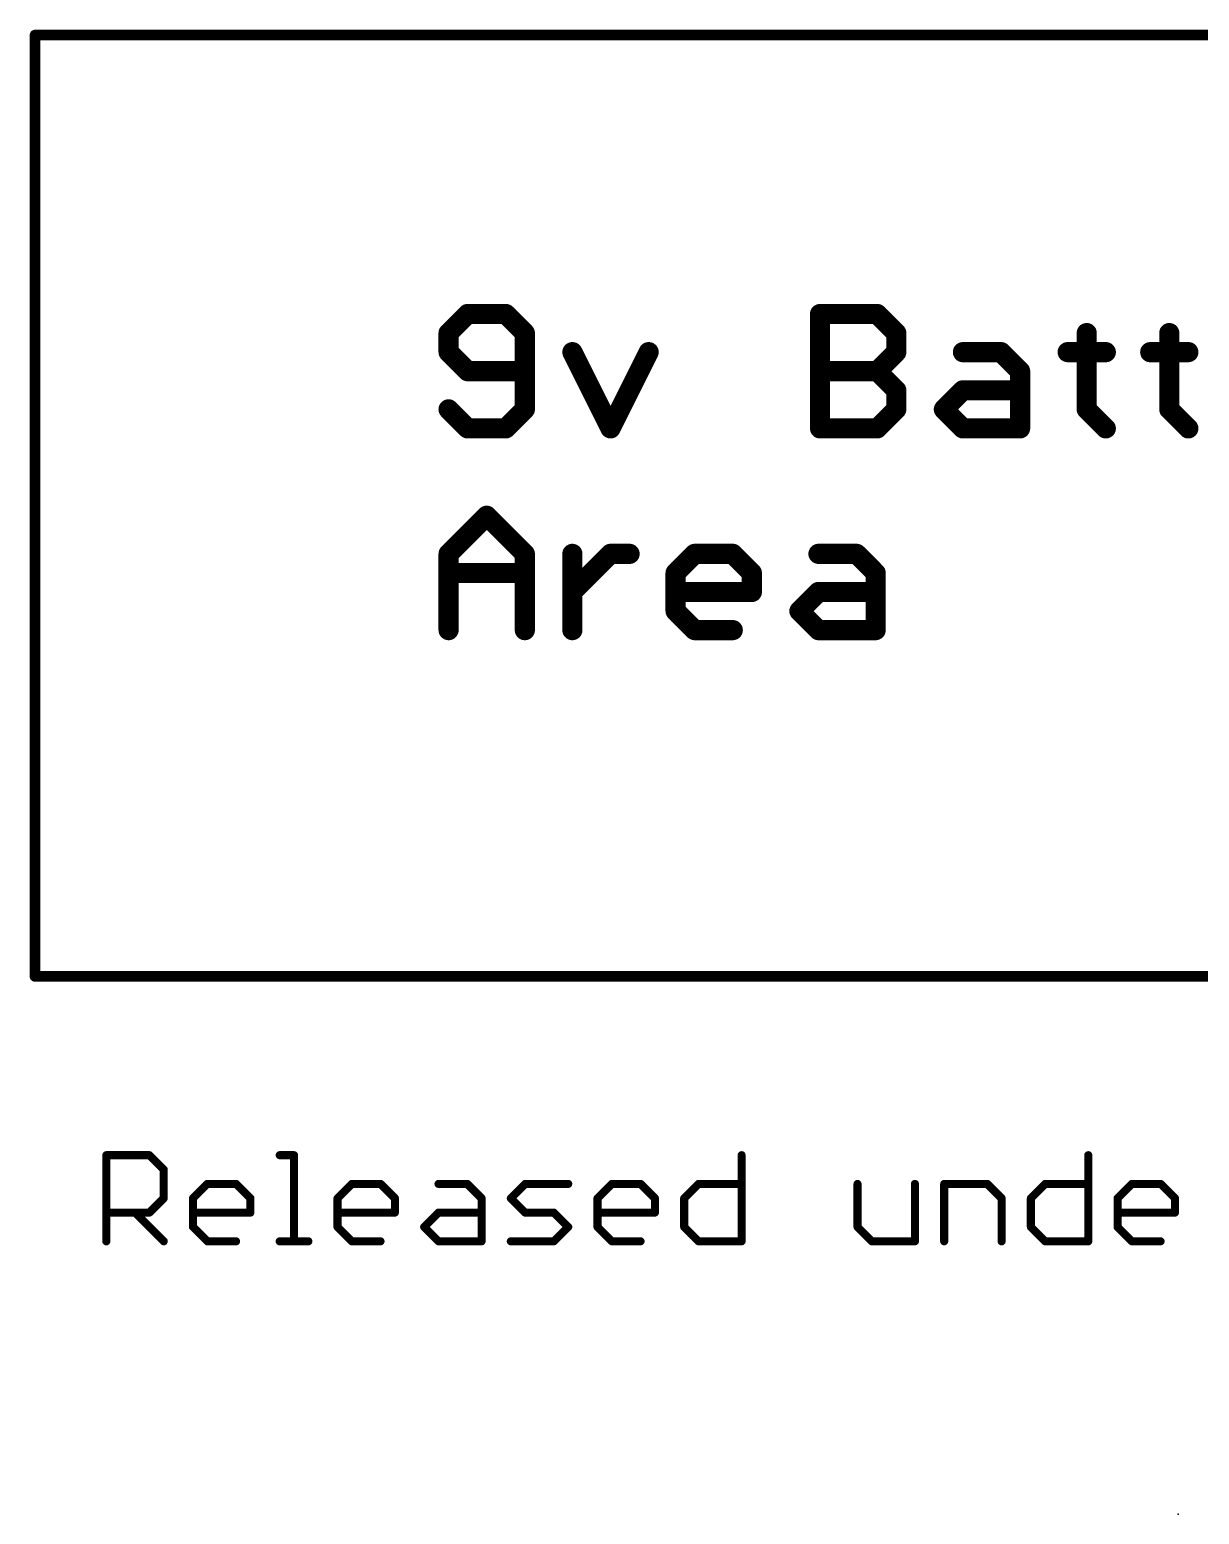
# Model space of a CAD drawing. Extents: x 0 to 108, y -11 to 121.
# Drawn here: x -0.1 to 21.99, y -10.16 to 17.88 of the extents above; entities that cross this region are included whole.
import ezdxf

# ---------------------------------------------------------------- set-up
doc = ezdxf.new("R2010")
doc.units = 0
for name, color, linetype in [('23', 53, 'CONTINUOUS'), ('24', 53, 'CONTINUOUS'), ('51', 53, 'CONTINUOUS')]:
    doc.layers.add(name, color=color, linetype=linetype)

msp = doc.modelspace()

# ---------------------------------------------------------------- linework, layer by layer
at = {"layer": '23'}
msp.add_point((21.59, -10.16), dxfattribs=at)
at = {"layer": '24'}
msp.add_point((21.59, -10.16), dxfattribs=at)
at = {"layer": '51'}
for points, const_width in [([(0, 0), (0, 17.78)], 0.2032), ([(0, 17.78), (44.45, 17.78)], 0.2032), ([(8.1706, 12.5113), (7.8105, 12.1512)], 0.381), ([(8.8909, 12.5113), (8.1706, 12.5113)], 0.381), ([(9.2511, 12.1512), (8.8909, 12.5113)], 0.381), ([(14.8269, 10.3505), (14.8269, 12.5113)], 0.381), ([(14.8269, 12.5113), (15.9073, 12.5113)], 0.381), ([(15.9073, 12.5113), (16.2675, 12.1512)], 0.381), ([(7.8105, 12.1512), (7.8105, 11.7911)], 0.381), ([(9.2511, 10.7106), (9.2511, 12.1512)], 0.381), ([(16.2675, 12.1512), (16.2675, 11.7911)], 0.381), ([(19.8646, 12.1512), (19.8646, 10.7106)], 0.381), ([(21.4238, 12.1512), (21.4238, 10.7106)], 0.381), ([(7.8105, 11.7911), (8.1706, 11.4309)], 0.381), ([(10.1493, 11.7911), (10.8696, 10.3505)], 0.381), ([(10.8696, 10.3505), (11.5899, 11.7911)], 0.381), ([(16.2675, 11.7911), (15.9073, 11.4309)], 0.381), ([(17.5258, 11.7911), (18.2461, 11.7911)], 0.381), ([(18.2461, 11.7911), (18.6062, 11.4309)], 0.381), ([(19.5045, 11.7911), (20.2248, 11.7911)], 0.381), ([(21.0637, 11.7911), (21.784, 11.7911)], 0.381), ([(8.1706, 11.4309), (9.2511, 11.4309)], 0.381), ([(14.8269, 11.4309), (15.9073, 11.4309)], 0.381), ([(15.9073, 11.4309), (16.2675, 11.0708)], 0.381), ([(18.6062, 11.4309), (18.6062, 10.3505)], 0.381), ([(16.2675, 11.0708), (16.2675, 10.7106)], 0.381), ([(17.1657, 10.7106), (17.5258, 11.0708)], 0.381), ([(17.5258, 11.0708), (18.6062, 11.0708)], 0.381), ([(7.8105, 10.7106), (8.1706, 10.3505)], 0.381), ([(8.8909, 10.3505), (9.2511, 10.7106)], 0.381), ([(16.2675, 10.7106), (15.9073, 10.3505)], 0.381), ([(17.5258, 10.3505), (17.1657, 10.7106)], 0.381), ([(19.8646, 10.7106), (20.2248, 10.3505)], 0.381), ([(21.4238, 10.7106), (21.784, 10.3505)], 0.381), ([(8.1706, 10.3505), (8.8909, 10.3505)], 0.381), ([(15.9073, 10.3505), (14.8269, 10.3505)], 0.381), ([(18.6062, 10.3505), (17.5258, 10.3505)], 0.381), ([(7.8105, 7.9811), (8.5308, 8.7013)], 0.381), ([(8.5308, 8.7013), (9.2511, 7.9811)], 0.381), ([(7.8105, 6.5405), (7.8105, 7.9811)], 0.381), ([(9.2511, 7.9811), (9.2511, 6.5405)], 0.381), ([(10.1493, 6.5405), (10.1493, 7.9811)], 0.381), ([(10.1493, 7.2608), (10.8696, 7.9811)], 0.381), ([(10.8696, 7.9811), (11.2297, 7.9811)], 0.381), ([(12.0983, 7.6209), (12.4584, 7.9811)], 0.381), ([(12.4584, 7.9811), (13.1787, 7.9811)], 0.381), ([(13.1787, 7.9811), (13.5389, 7.6209)], 0.381), ([(14.7972, 7.9811), (15.5175, 7.9811)], 0.381), ([(15.5175, 7.9811), (15.8777, 7.6209)], 0.381), ([(7.8105, 7.6209), (9.2511, 7.6209)], 0.381), ([(12.0983, 6.9006), (12.0983, 7.6209)], 0.381), ([(13.5389, 7.6209), (13.5389, 7.2608)], 0.381), ([(15.8777, 7.6209), (15.8777, 6.5405)], 0.381), ([(13.5389, 7.2608), (12.0983, 7.2608)], 0.381), ([(14.4371, 6.9006), (14.7972, 7.2608)], 0.381), ([(14.7972, 7.2608), (15.8777, 7.2608)], 0.381), ([(12.4584, 6.5405), (12.0983, 6.9006)], 0.381), ([(14.7972, 6.5405), (14.4371, 6.9006)], 0.381), ([(13.1787, 6.5405), (12.4584, 6.5405)], 0.381), ([(15.8777, 6.5405), (14.7972, 6.5405)], 0.381), ([(0, 0), (44.45, 0)], 0.2032), ([(1.3462, -5.0038), (1.3462, -3.3768)], 0.1524), ([(1.3462, -3.3768), (2.1597, -3.3768)], 0.1524), ([(2.1597, -3.3768), (2.4309, -3.648)], 0.1524), ([(4.6205, -3.3768), (4.8917, -3.3768)], 0.1524), ([(4.8917, -3.3768), (4.8917, -5.0038)], 0.1524), ([(13.3452, -3.3768), (13.3452, -5.0038)], 0.1524), ([(19.8939, -3.3768), (19.8939, -5.0038)], 0.1524), ([(2.4309, -3.648), (2.4309, -4.1903)], 0.1524), ([(2.9834, -4.1903), (3.2545, -3.9191)], 0.1524), ([(3.2545, -3.9191), (3.7969, -3.9191)], 0.1524), ([(3.7969, -3.9191), (4.068, -4.1903)], 0.1524), ([(5.7119, -4.1903), (5.9831, -3.9191)], 0.1524), ([(5.9831, -3.9191), (6.5254, -3.9191)], 0.1524), ([(6.5254, -3.9191), (6.7966, -4.1903)], 0.1524), ([(7.6203, -3.9191), (8.1626, -3.9191)], 0.1524), ([(8.1626, -3.9191), (8.4338, -4.1903)], 0.1524), ([(8.9863, -4.1903), (9.2574, -3.9191)], 0.1524), ([(9.2574, -3.9191), (10.0709, -3.9191)], 0.1524), ([(10.6234, -4.1903), (10.8946, -3.9191)], 0.1524), ([(10.8946, -3.9191), (11.4369, -3.9191)], 0.1524), ([(11.4369, -3.9191), (11.7081, -4.1903)], 0.1524), ([(12.2606, -4.1903), (12.5317, -3.9191)], 0.1524), ([(12.5317, -3.9191), (13.3452, -3.9191)], 0.1524), ([(15.5349, -3.9191), (15.5349, -4.7326)], 0.1524), ([(16.6195, -5.0038), (16.6195, -3.9191)], 0.1524), ([(17.172, -5.0038), (17.172, -3.9191)], 0.1524), ([(17.172, -3.9191), (17.9855, -3.9191)], 0.1524), ([(17.9855, -3.9191), (18.2567, -4.1903)], 0.1524), ([(18.8092, -4.1903), (19.0804, -3.9191)], 0.1524), ([(19.0804, -3.9191), (19.8939, -3.9191)], 0.1524), ([(20.4464, -4.1903), (20.7175, -3.9191)], 0.1524), ([(20.7175, -3.9191), (21.2599, -3.9191)], 0.1524), ([(21.2599, -3.9191), (21.531, -4.1903)], 0.1524), ([(2.4309, -4.1903), (2.1597, -4.4615)], 0.1524), ([(2.9834, -4.7326), (2.9834, -4.1903)], 0.1524), ([(4.068, -4.1903), (4.068, -4.4615)], 0.1524), ([(5.7119, -4.7326), (5.7119, -4.1903)], 0.1524), ([(6.7966, -4.1903), (6.7966, -4.4615)], 0.1524), ([(8.4338, -4.1903), (8.4338, -5.0038)], 0.1524), ([(9.2574, -4.4615), (8.9863, -4.1903)], 0.1524), ([(10.6234, -4.7326), (10.6234, -4.1903)], 0.1524), ([(11.7081, -4.1903), (11.7081, -4.4615)], 0.1524), ([(12.2606, -4.7326), (12.2606, -4.1903)], 0.1524), ([(18.2567, -4.1903), (18.2567, -5.0038)], 0.1524), ([(18.8092, -4.7326), (18.8092, -4.1903)], 0.1524), ([(20.4464, -4.7326), (20.4464, -4.1903)], 0.1524), ([(21.531, -4.1903), (21.531, -4.4615)], 0.1524), ([(2.1597, -4.4615), (1.3462, -4.4615)], 0.1524), ([(1.8885, -4.4615), (2.4309, -5.0038)], 0.1524), ([(4.068, -4.4615), (2.9834, -4.4615)], 0.1524), ([(6.7966, -4.4615), (5.7119, -4.4615)], 0.1524), ([(7.3491, -4.7326), (7.6203, -4.4615)], 0.1524), ([(7.6203, -4.4615), (8.4338, -4.4615)], 0.1524), ([(9.7998, -4.4615), (9.2574, -4.4615)], 0.1524), ([(10.0709, -4.7326), (9.7998, -4.4615)], 0.1524), ([(11.7081, -4.4615), (10.6234, -4.4615)], 0.1524), ([(21.531, -4.4615), (20.4464, -4.4615)], 0.1524), ([(3.2545, -5.0038), (2.9834, -4.7326)], 0.1524), ([(5.9831, -5.0038), (5.7119, -4.7326)], 0.1524), ([(7.6203, -5.0038), (7.3491, -4.7326)], 0.1524), ([(9.7998, -5.0038), (10.0709, -4.7326)], 0.1524), ([(10.8946, -5.0038), (10.6234, -4.7326)], 0.1524), ([(12.5317, -5.0038), (12.2606, -4.7326)], 0.1524), ([(15.5349, -4.7326), (15.8061, -5.0038)], 0.1524), ([(19.0804, -5.0038), (18.8092, -4.7326)], 0.1524), ([(20.7175, -5.0038), (20.4464, -4.7326)], 0.1524), ([(3.7969, -5.0038), (3.2545, -5.0038)], 0.1524), ([(4.6205, -5.0038), (5.1628, -5.0038)], 0.1524), ([(6.5254, -5.0038), (5.9831, -5.0038)], 0.1524), ([(8.4338, -5.0038), (7.6203, -5.0038)], 0.1524), ([(8.9863, -5.0038), (9.7998, -5.0038)], 0.1524), ([(11.4369, -5.0038), (10.8946, -5.0038)], 0.1524), ([(13.3452, -5.0038), (12.5317, -5.0038)], 0.1524), ([(15.8061, -5.0038), (16.6195, -5.0038)], 0.1524), ([(19.8939, -5.0038), (19.0804, -5.0038)], 0.1524), ([(21.2599, -5.0038), (20.7175, -5.0038)], 0.1524)]:
    msp.add_lwpolyline(points, dxfattribs=dict(at, const_width=const_width))
for points, const_width in [([(0.0508, 17.78, 1), (-0.0508, 17.78)], 0.1016), ([(0, 17.8308, 1), (0, 17.7292)], 0.1016), ([(8.1706, 12.6066, 1), (8.1706, 12.4161)], 0.1905), ([(8.238, 12.444, 1), (8.1033, 12.5787)], 0.1905), ([(8.9583, 12.5787, 1), (8.8236, 12.444)], 0.1905), ([(8.8909, 12.4161, 1), (8.8909, 12.6066)], 0.1905), ([(14.8269, 12.6066, 1), (14.8269, 12.4161)], 0.1905), ([(14.9221, 12.5113, 1), (14.7316, 12.5113)], 0.1905), ([(15.9747, 12.5787, 1), (15.84, 12.444)], 0.1905), ([(15.9073, 12.4161, 1), (15.9073, 12.6066)], 0.1905), ([(7.9058, 12.1512, 1), (7.7153, 12.1512)], 0.1905), ([(9.3463, 12.1512, 1), (9.1558, 12.1512)], 0.1905), ([(16.3627, 12.1512, 1), (16.1722, 12.1512)], 0.1905), ([(19.9599, 12.1512, 1), (19.7694, 12.1512)], 0.1905), ([(21.5191, 12.1512, 1), (21.3286, 12.1512)], 0.1905), ([(7.7431, 12.2186, 1), (7.8779, 12.0839)], 0.1905), ([(9.1837, 12.0839, 1), (9.3184, 12.2186)], 0.1905), ([(16.2001, 12.0839, 1), (16.3348, 12.2186)], 0.1905), ([(7.8779, 11.8584, 1), (7.7431, 11.7237)], 0.1905), ([(7.7153, 11.7911, 1), (7.9058, 11.7911)], 0.1905), ([(10.2345, 11.8337, 1), (10.0641, 11.7485)], 0.1905), ([(11.6751, 11.7485, 1), (11.5047, 11.8337)], 0.1905), ([(16.1722, 11.7911, 1), (16.3627, 11.7911)], 0.1905), ([(16.3348, 11.7237, 1), (16.2001, 11.8584)], 0.1905), ([(17.5258, 11.8863, 1), (17.5258, 11.6958)], 0.1905), ([(18.3135, 11.8584, 1), (18.1788, 11.7237)], 0.1905), ([(18.2461, 11.6958, 1), (18.2461, 11.8863)], 0.1905), ([(19.5045, 11.8863, 1), (19.5045, 11.6958)], 0.1905), ([(20.2248, 11.6958, 1), (20.2248, 11.8863)], 0.1905), ([(21.0637, 11.8863, 1), (21.0637, 11.6958)], 0.1905), ([(21.784, 11.6958, 1), (21.784, 11.8863)], 0.1905), ([(8.1706, 11.5262, 1), (8.1706, 11.3357)], 0.1905), ([(8.1033, 11.3636, 1), (8.238, 11.4983)], 0.1905), ([(9.2511, 11.3357, 1), (9.2511, 11.5262)], 0.1905), ([(14.8269, 11.5262, 1), (14.8269, 11.3357)], 0.1905), ([(15.9747, 11.4983, 1), (15.84, 11.3636)], 0.1905), ([(15.84, 11.4983, 1), (15.9747, 11.3636)], 0.1905), ([(15.9073, 11.3357, 1), (15.9073, 11.5262)], 0.1905), ([(18.7015, 11.4309, 1), (18.511, 11.4309)], 0.1905), ([(18.5389, 11.3636, 1), (18.6736, 11.4983)], 0.1905), ([(16.3627, 11.0708, 1), (16.1722, 11.0708)], 0.1905), ([(16.2001, 11.0034, 1), (16.3348, 11.1381)], 0.1905), ([(17.5258, 11.166, 1), (17.5258, 10.9755)], 0.1905), ([(17.5932, 11.0034, 1), (17.4585, 11.1381)], 0.1905), ([(18.6062, 10.9755, 1), (18.6062, 11.166)], 0.1905), ([(7.8779, 10.778, 1), (7.7431, 10.6433)], 0.1905), ([(9.1558, 10.7106, 1), (9.3463, 10.7106)], 0.1905), ([(9.3184, 10.6433, 1), (9.1837, 10.778)], 0.1905), ([(16.1722, 10.7106, 1), (16.3627, 10.7106)], 0.1905), ([(16.3348, 10.6433, 1), (16.2001, 10.778)], 0.1905), ([(17.233, 10.778, 1), (17.0983, 10.6433)], 0.1905), ([(17.0983, 10.778, 1), (17.233, 10.6433)], 0.1905), ([(19.932, 10.778, 1), (19.7973, 10.6433)], 0.1905), ([(19.7694, 10.7106, 1), (19.9599, 10.7106)], 0.1905), ([(21.4912, 10.778, 1), (21.3565, 10.6433)], 0.1905), ([(21.3286, 10.7106, 1), (21.5191, 10.7106)], 0.1905), ([(8.1706, 10.4458, 1), (8.1706, 10.2553)], 0.1905), ([(8.1033, 10.2831, 1), (8.238, 10.4179)], 0.1905), ([(8.8236, 10.4179, 1), (8.9583, 10.2831)], 0.1905), ([(8.8909, 10.2553, 1), (8.8909, 10.4458)], 0.1905), ([(10.7844, 10.3931, 1), (10.9548, 10.3079)], 0.1905), ([(10.7844, 10.3079, 1), (10.9548, 10.3931)], 0.1905), ([(14.8269, 10.4458, 1), (14.8269, 10.2553)], 0.1905), ([(14.7316, 10.3505, 1), (14.9221, 10.3505)], 0.1905), ([(15.84, 10.4179, 1), (15.9747, 10.2831)], 0.1905), ([(15.9073, 10.2553, 1), (15.9073, 10.4458)], 0.1905), ([(17.5258, 10.4458, 1), (17.5258, 10.2553)], 0.1905), ([(17.4585, 10.2831, 1), (17.5932, 10.4179)], 0.1905), ([(18.511, 10.3505, 1), (18.7015, 10.3505)], 0.1905), ([(18.6062, 10.2553, 1), (18.6062, 10.4458)], 0.1905), ([(20.1574, 10.2831, 1), (20.2921, 10.4179)], 0.1905), ([(21.7166, 10.2831, 1), (21.8513, 10.4179)], 0.1905), ([(8.5981, 8.7687, 1), (8.4634, 8.634)], 0.1905), ([(8.5981, 8.634, 1), (8.4634, 8.7687)], 0.1905), ([(7.9058, 7.9811, 1), (7.7153, 7.9811)], 0.1905), ([(7.7431, 8.0484, 1), (7.8779, 7.9137)], 0.1905), ([(9.3463, 7.9811, 1), (9.1558, 7.9811)], 0.1905), ([(9.1837, 7.9137, 1), (9.3184, 8.0484)], 0.1905), ([(10.2445, 7.9811, 1), (10.054, 7.9811)], 0.1905), ([(10.8696, 8.0763, 1), (10.8696, 7.8858)], 0.1905), ([(10.9369, 7.9137, 1), (10.8022, 8.0484)], 0.1905), ([(11.2297, 7.8858, 1), (11.2297, 8.0763)], 0.1905), ([(12.4584, 8.0763, 1), (12.4584, 7.8858)], 0.1905), ([(12.5258, 7.9137, 1), (12.3911, 8.0484)], 0.1905), ([(13.2461, 8.0484, 1), (13.1114, 7.9137)], 0.1905), ([(13.1787, 7.8858, 1), (13.1787, 8.0763)], 0.1905), ([(14.7972, 8.0763, 1), (14.7972, 7.8858)], 0.1905), ([(15.5849, 8.0484, 1), (15.4502, 7.9137)], 0.1905), ([(15.5175, 7.8858, 1), (15.5175, 8.0763)], 0.1905), ([(7.8105, 7.7162, 1), (7.8105, 7.5257)], 0.1905), ([(9.2511, 7.5257, 1), (9.2511, 7.7162)], 0.1905), ([(12.1935, 7.6209, 1), (12.003, 7.6209)], 0.1905), ([(12.0309, 7.6883, 1), (12.1656, 7.5536)], 0.1905), ([(13.6341, 7.6209, 1), (13.4436, 7.6209)], 0.1905), ([(13.4715, 7.5536, 1), (13.6062, 7.6883)], 0.1905), ([(15.9729, 7.6209, 1), (15.7824, 7.6209)], 0.1905), ([(15.8103, 7.5536, 1), (15.945, 7.6883)], 0.1905), ([(10.0819, 7.3281, 1), (10.2166, 7.1934)], 0.1905), ([(12.0983, 7.356, 1), (12.0983, 7.1655)], 0.1905), ([(13.4436, 7.2608, 1), (13.6341, 7.2608)], 0.1905), ([(13.5389, 7.1655, 1), (13.5389, 7.356)], 0.1905), ([(14.7972, 7.356, 1), (14.7972, 7.1655)], 0.1905), ([(14.8646, 7.1934, 1), (14.7299, 7.3281)], 0.1905), ([(15.8777, 7.1655, 1), (15.8777, 7.356)], 0.1905), ([(12.1656, 6.968, 1), (12.0309, 6.8333)], 0.1905), ([(14.5044, 6.968, 1), (14.3697, 6.8333)], 0.1905), ([(14.3697, 6.968, 1), (14.5044, 6.8333)], 0.1905), ([(12.003, 6.9006, 1), (12.1935, 6.9006)], 0.1905), ([(12.4584, 6.6358, 1), (12.4584, 6.4453)], 0.1905), ([(13.1787, 6.4453, 1), (13.1787, 6.6358)], 0.1905), ([(14.7972, 6.6358, 1), (14.7972, 6.4453)], 0.1905), ([(15.8777, 6.4453, 1), (15.8777, 6.6358)], 0.1905), ([(7.7153, 6.5405, 1), (7.9058, 6.5405)], 0.1905), ([(9.1558, 6.5405, 1), (9.3463, 6.5405)], 0.1905), ([(10.054, 6.5405, 1), (10.2445, 6.5405)], 0.1905), ([(12.3911, 6.4731, 1), (12.5258, 6.6079)], 0.1905), ([(14.7299, 6.4731, 1), (14.8646, 6.6079)], 0.1905), ([(15.7824, 6.5405, 1), (15.9729, 6.5405)], 0.1905), ([(0, 0.0508, 1), (0, -0.0508)], 0.1016), ([(-0.0508, 0, 1), (0.0508, 0)], 0.1016), ([(1.3843, -3.3768, 1), (1.3081, -3.3768)], 0.0762), ([(1.3462, -3.3387, 1), (1.3462, -3.4149)], 0.0762), ([(2.1866, -3.3499, 1), (2.1328, -3.4038)], 0.0762), ([(2.1597, -3.4149, 1), (2.1597, -3.3387)], 0.0762), ([(4.6205, -3.3387, 1), (4.6205, -3.4149)], 0.0762), ([(4.9298, -3.3768, 1), (4.8536, -3.3768)], 0.0762), ([(4.8917, -3.4149, 1), (4.8917, -3.3387)], 0.0762), ([(13.3833, -3.3768, 1), (13.3071, -3.3768)], 0.0762), ([(19.932, -3.3768, 1), (19.8558, -3.3768)], 0.0762), ([(2.469, -3.648, 1), (2.3928, -3.648)], 0.0762), ([(2.4039, -3.6749, 1), (2.4578, -3.621)], 0.0762), ([(3.2545, -3.881, 1), (3.2545, -3.9572)], 0.0762), ([(3.2815, -3.9461, 1), (3.2276, -3.8922)], 0.0762), ([(3.8238, -3.8922, 1), (3.7699, -3.9461)], 0.0762), ([(3.7969, -3.9572, 1), (3.7969, -3.881)], 0.0762), ([(5.9831, -3.881, 1), (5.9831, -3.9572)], 0.0762), ([(6.0101, -3.9461, 1), (5.9562, -3.8922)], 0.0762), ([(6.5524, -3.8922, 1), (6.4985, -3.9461)], 0.0762), ([(6.5254, -3.9572, 1), (6.5254, -3.881)], 0.0762), ([(7.6203, -3.881, 1), (7.6203, -3.9572)], 0.0762), ([(8.1895, -3.8922, 1), (8.1357, -3.9461)], 0.0762), ([(8.1626, -3.9572, 1), (8.1626, -3.881)], 0.0762), ([(9.2574, -3.881, 1), (9.2574, -3.9572)], 0.0762), ([(9.2844, -3.9461, 1), (9.2305, -3.8922)], 0.0762), ([(10.0709, -3.9572, 1), (10.0709, -3.881)], 0.0762), ([(10.8946, -3.881, 1), (10.8946, -3.9572)], 0.0762), ([(10.9215, -3.9461, 1), (10.8676, -3.8922)], 0.0762), ([(11.4639, -3.8922, 1), (11.41, -3.9461)], 0.0762), ([(11.4369, -3.9572, 1), (11.4369, -3.881)], 0.0762), ([(12.5317, -3.881, 1), (12.5317, -3.9572)], 0.0762), ([(12.5587, -3.9461, 1), (12.5048, -3.8922)], 0.0762), ([(13.3452, -3.9572, 1), (13.3452, -3.881)], 0.0762), ([(15.573, -3.9191, 1), (15.4968, -3.9191)], 0.0762), ([(16.6576, -3.9191, 1), (16.5814, -3.9191)], 0.0762), ([(17.2101, -3.9191, 1), (17.1339, -3.9191)], 0.0762), ([(17.172, -3.881, 1), (17.172, -3.9572)], 0.0762), ([(18.0125, -3.8922, 1), (17.9586, -3.9461)], 0.0762), ([(17.9855, -3.9572, 1), (17.9855, -3.881)], 0.0762), ([(19.0804, -3.881, 1), (19.0804, -3.9572)], 0.0762), ([(19.1073, -3.9461, 1), (19.0534, -3.8922)], 0.0762), ([(19.8939, -3.9572, 1), (19.8939, -3.881)], 0.0762), ([(20.7175, -3.881, 1), (20.7175, -3.9572)], 0.0762), ([(20.7445, -3.9461, 1), (20.6906, -3.8922)], 0.0762), ([(21.2868, -3.8922, 1), (21.2329, -3.9461)], 0.0762), ([(21.2599, -3.9572, 1), (21.2599, -3.881)], 0.0762), ([(2.3928, -4.1903, 1), (2.469, -4.1903)], 0.0762), ([(2.4578, -4.2172, 1), (2.4039, -4.1634)], 0.0762), ([(3.0215, -4.1903, 1), (2.9453, -4.1903)], 0.0762), ([(2.9564, -4.1634, 1), (3.0103, -4.2172)], 0.0762), ([(4.1061, -4.1903, 1), (4.0299, -4.1903)], 0.0762), ([(4.0411, -4.2172, 1), (4.095, -4.1634)], 0.0762), ([(5.75, -4.1903, 1), (5.6738, -4.1903)], 0.0762), ([(5.685, -4.1634, 1), (5.7389, -4.2172)], 0.0762), ([(6.8347, -4.1903, 1), (6.7585, -4.1903)], 0.0762), ([(6.7697, -4.2172, 1), (6.8236, -4.1634)], 0.0762), ([(8.4719, -4.1903, 1), (8.3957, -4.1903)], 0.0762), ([(8.4068, -4.2172, 1), (8.4607, -4.1634)], 0.0762), ([(9.0132, -4.1634, 1), (8.9593, -4.2172)], 0.0762), ([(8.9593, -4.1634, 1), (9.0132, -4.2172)], 0.0762), ([(10.6615, -4.1903, 1), (10.5853, -4.1903)], 0.0762), ([(10.5965, -4.1634, 1), (10.6504, -4.2172)], 0.0762), ([(11.7462, -4.1903, 1), (11.67, -4.1903)], 0.0762), ([(11.6811, -4.2172, 1), (11.735, -4.1634)], 0.0762), ([(12.2987, -4.1903, 1), (12.2225, -4.1903)], 0.0762), ([(12.2336, -4.1634, 1), (12.2875, -4.2172)], 0.0762), ([(18.2948, -4.1903, 1), (18.2186, -4.1903)], 0.0762), ([(18.2298, -4.2172, 1), (18.2836, -4.1634)], 0.0762), ([(18.8473, -4.1903, 1), (18.7711, -4.1903)], 0.0762), ([(18.7823, -4.1634, 1), (18.8361, -4.2172)], 0.0762), ([(20.4845, -4.1903, 1), (20.4083, -4.1903)], 0.0762), ([(20.4194, -4.1634, 1), (20.4733, -4.2172)], 0.0762), ([(21.5691, -4.1903, 1), (21.4929, -4.1903)], 0.0762), ([(21.5041, -4.2172, 1), (21.558, -4.1634)], 0.0762), ([(1.3462, -4.4234, 1), (1.3462, -4.4996)], 0.0762), ([(1.9155, -4.4345, 1), (1.8616, -4.4884)], 0.0762), ([(2.1328, -4.4345, 1), (2.1866, -4.4884)], 0.0762), ([(2.1597, -4.4996, 1), (2.1597, -4.4234)], 0.0762), ([(2.9834, -4.4234, 1), (2.9834, -4.4996)], 0.0762), ([(4.0299, -4.4615, 1), (4.1061, -4.4615)], 0.0762), ([(4.068, -4.4996, 1), (4.068, -4.4234)], 0.0762), ([(5.7119, -4.4234, 1), (5.7119, -4.4996)], 0.0762), ([(6.7585, -4.4615, 1), (6.8347, -4.4615)], 0.0762), ([(6.7966, -4.4996, 1), (6.7966, -4.4234)], 0.0762), ([(7.6203, -4.4234, 1), (7.6203, -4.4996)], 0.0762), ([(7.6472, -4.4884, 1), (7.5933, -4.4345)], 0.0762), ([(8.4338, -4.4996, 1), (8.4338, -4.4234)], 0.0762), ([(9.2574, -4.4234, 1), (9.2574, -4.4996)], 0.0762), ([(9.2305, -4.4884, 1), (9.2844, -4.4345)], 0.0762), ([(9.8267, -4.4345, 1), (9.7728, -4.4884)], 0.0762), ([(9.7998, -4.4996, 1), (9.7998, -4.4234)], 0.0762), ([(10.6234, -4.4234, 1), (10.6234, -4.4996)], 0.0762), ([(11.67, -4.4615, 1), (11.7462, -4.4615)], 0.0762), ([(11.7081, -4.4996, 1), (11.7081, -4.4234)], 0.0762), ([(20.4464, -4.4234, 1), (20.4464, -4.4996)], 0.0762), ([(21.4929, -4.4615, 1), (21.5691, -4.4615)], 0.0762), ([(21.531, -4.4996, 1), (21.531, -4.4234)], 0.0762), ([(3.0103, -4.7057, 1), (2.9564, -4.7596)], 0.0762), ([(2.9453, -4.7326, 1), (3.0215, -4.7326)], 0.0762), ([(5.7389, -4.7057, 1), (5.685, -4.7596)], 0.0762), ([(5.6738, -4.7326, 1), (5.75, -4.7326)], 0.0762), ([(7.376, -4.7057, 1), (7.3222, -4.7596)], 0.0762), ([(7.3222, -4.7057, 1), (7.376, -4.7596)], 0.0762), ([(10.0979, -4.7596, 1), (10.044, -4.7057)], 0.0762), ([(10.044, -4.7596, 1), (10.0979, -4.7057)], 0.0762), ([(10.6504, -4.7057, 1), (10.5965, -4.7596)], 0.0762), ([(10.5853, -4.7326, 1), (10.6615, -4.7326)], 0.0762), ([(12.2875, -4.7057, 1), (12.2336, -4.7596)], 0.0762), ([(12.2225, -4.7326, 1), (12.2987, -4.7326)], 0.0762), ([(15.5618, -4.7057, 1), (15.5079, -4.7596)], 0.0762), ([(15.4968, -4.7326, 1), (15.573, -4.7326)], 0.0762), ([(18.8361, -4.7057, 1), (18.7823, -4.7596)], 0.0762), ([(18.7711, -4.7326, 1), (18.8473, -4.7326)], 0.0762), ([(20.4733, -4.7057, 1), (20.4194, -4.7596)], 0.0762), ([(20.4083, -4.7326, 1), (20.4845, -4.7326)], 0.0762), ([(1.3081, -5.0038, 1), (1.3843, -5.0038)], 0.0762), ([(2.4039, -5.0307, 1), (2.4578, -4.9769)], 0.0762), ([(3.2545, -4.9657, 1), (3.2545, -5.0419)], 0.0762), ([(3.2276, -5.0307, 1), (3.2815, -4.9769)], 0.0762), ([(3.7969, -5.0419, 1), (3.7969, -4.9657)], 0.0762), ([(4.6205, -4.9657, 1), (4.6205, -5.0419)], 0.0762), ([(4.8536, -5.0038, 1), (4.9298, -5.0038)], 0.0762), ([(5.1628, -5.0419, 1), (5.1628, -4.9657)], 0.0762), ([(5.9831, -4.9657, 1), (5.9831, -5.0419)], 0.0762), ([(5.9562, -5.0307, 1), (6.0101, -4.9769)], 0.0762), ([(6.5254, -5.0419, 1), (6.5254, -4.9657)], 0.0762), ([(7.6203, -4.9657, 1), (7.6203, -5.0419)], 0.0762), ([(7.5933, -5.0307, 1), (7.6472, -4.9769)], 0.0762), ([(8.3957, -5.0038, 1), (8.4719, -5.0038)], 0.0762), ([(8.4338, -5.0419, 1), (8.4338, -4.9657)], 0.0762), ([(8.9863, -4.9657, 1), (8.9863, -5.0419)], 0.0762), ([(9.7728, -4.9769, 1), (9.8267, -5.0307)], 0.0762), ([(9.7998, -5.0419, 1), (9.7998, -4.9657)], 0.0762), ([(10.8946, -4.9657, 1), (10.8946, -5.0419)], 0.0762), ([(10.8676, -5.0307, 1), (10.9215, -4.9769)], 0.0762), ([(11.4369, -5.0419, 1), (11.4369, -4.9657)], 0.0762), ([(12.5317, -4.9657, 1), (12.5317, -5.0419)], 0.0762), ([(12.5048, -5.0307, 1), (12.5587, -4.9769)], 0.0762), ([(13.3071, -5.0038, 1), (13.3833, -5.0038)], 0.0762), ([(13.3452, -5.0419, 1), (13.3452, -4.9657)], 0.0762), ([(15.8061, -4.9657, 1), (15.8061, -5.0419)], 0.0762), ([(15.7791, -5.0307, 1), (15.833, -4.9769)], 0.0762), ([(16.5814, -5.0038, 1), (16.6576, -5.0038)], 0.0762), ([(16.6195, -5.0419, 1), (16.6195, -4.9657)], 0.0762), ([(17.1339, -5.0038, 1), (17.2101, -5.0038)], 0.0762), ([(18.2186, -5.0038, 1), (18.2948, -5.0038)], 0.0762), ([(19.0804, -4.9657, 1), (19.0804, -5.0419)], 0.0762), ([(19.0534, -5.0307, 1), (19.1073, -4.9769)], 0.0762), ([(19.8558, -5.0038, 1), (19.932, -5.0038)], 0.0762), ([(19.8939, -5.0419, 1), (19.8939, -4.9657)], 0.0762), ([(20.7175, -4.9657, 1), (20.7175, -5.0419)], 0.0762), ([(20.6906, -5.0307, 1), (20.7445, -4.9769)], 0.0762), ([(21.2599, -5.0419, 1), (21.2599, -4.9657)], 0.0762)]:
    msp.add_lwpolyline(points, format="xyb", dxfattribs=dict(at, const_width=const_width))

doc.saveas('drawing.dxf')
